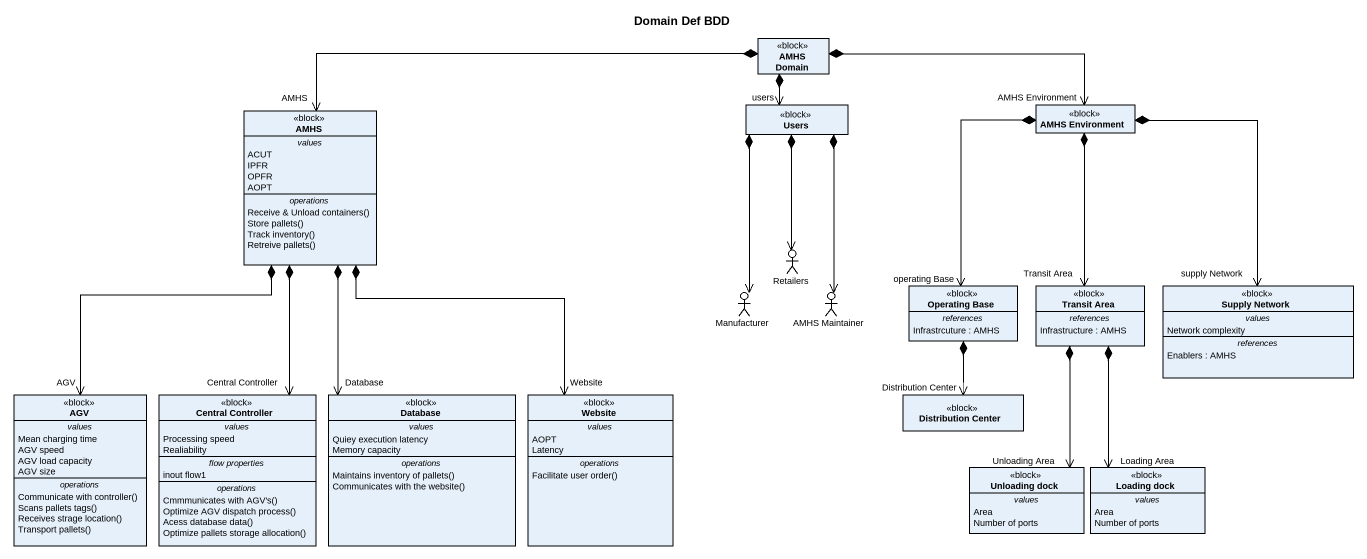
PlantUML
@startuml
title Domain Def BDD
allowmixing
hide circle
hide empty members
class "AMHS Domain" as AMHS_Domain <<block>>
class AMHS <<block>> {
  -- values --
  ACUT
  IPFR
  OPFR
  AOPT
  -- operations --
  Receive & Unload containers()
  Store pallets()
  Track inventory()
  Retreive pallets()
}
class Users <<block>>
class "AMHS Environment" as AMHS_Environment <<block>>
actor Retailers
actor Manufacturer
actor "AMHS Maintainer" as AMHS_Maintainer
class "Operating Base" as Operating_Base <<block>> {
  -- references --
  Infrastrcuture : AMHS
}
class "Transit Area" as Transit_Area <<block>> {
  -- references --
  Infrastructure : AMHS
}
class "Supply Network" as Supply_Network <<block>> {
  -- values --
  Network complexity
  -- references --
  Enablers : AMHS
}
class AGV <<block>> {
  -- values --
  Mean charging time
  AGV speed
  AGV load capacity
  AGV size
  -- operations --
  Communicate with controller()
  Scans pallets tags()
  Receives strage location()
  Transport pallets()
}
class "Central Controller" as Central_Controller <<block>> {
  -- values --
  Processing speed
  Realiability
  -- flow properties --
  inout flow1
  -- operations --
  Cmmmunicates with AGV's()
  Optimize AGV dispatch process()
  Acess database data()
  Optimize pallets storage allocation()
}
class "Database" as Database_ <<block>> {
  -- values --
  Quiey execution latency
  Memory capacity
  -- operations --
  Maintains inventory of pallets()
  Communicates with the website()
}
class Website <<block>> {
  -- values --
  AOPT
  Latency
  -- operations --
  Facilitate user order()
}
class "Distribution Center" as Distribution_Center <<block>>
class "Unloading dock" as Unloading_dock <<block>> {
  -- values --
  Area
  Number of ports
}
class "Loading dock" as Loading_dock <<block>> {
  -- values --
  Area
  Number of ports
}
AMHS_Domain *-left-> "AMHS" AMHS
AMHS_Domain *--> "users" Users
AMHS_Domain *-right-> "AMHS Environment" AMHS_Environment
AMHS *--> "AGV" AGV
AMHS *--> "Central Controller" Central_Controller
AMHS *--> "Database" Database_
AMHS *--> "Website" Website
Users *--> Retailers
Users *--> Manufacturer
Users *--> AMHS_Maintainer
AMHS_Environment *--> "operating Base" Operating_Base
AMHS_Environment *--> "Transit Area" Transit_Area
AMHS_Environment *--> "supply Network" Supply_Network
Operating_Base *--> "Distribution Center" Distribution_Center
Transit_Area *--> "Unloading Area" Unloading_dock
Transit_Area *--> "Loading Area" Loading_dock
@enduml
